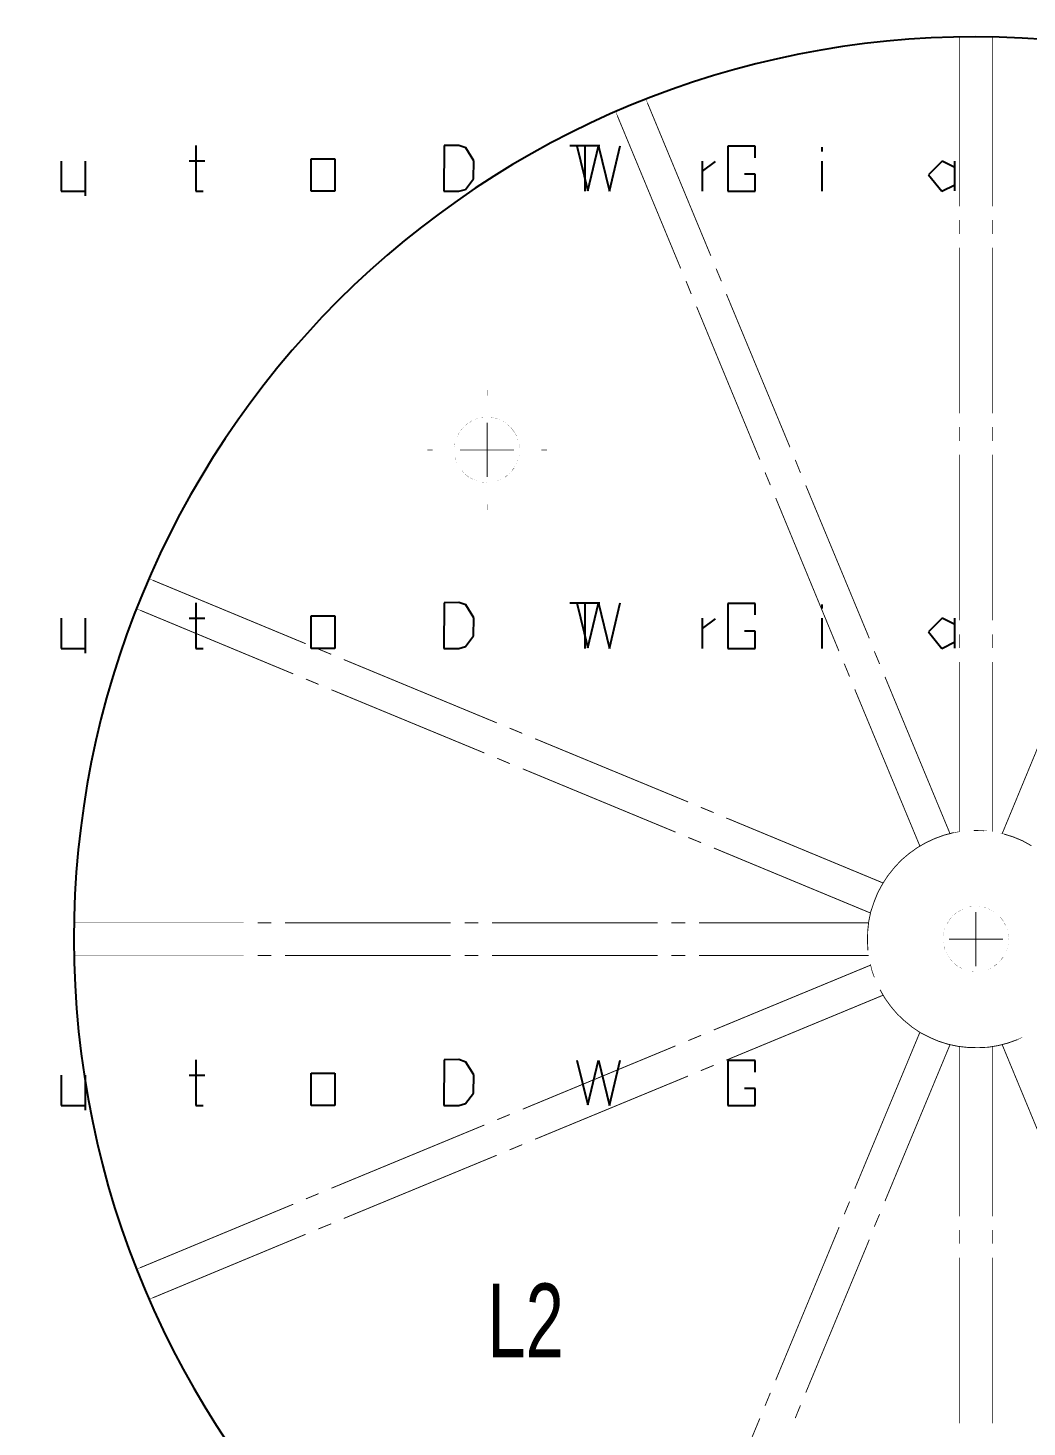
# Model space of a CAD drawing. Extents: x 0 to 595, y -1 to 841.
# Drawn here: x 128.9 to 220.9, y 306.8 to 435.6 of the extents above; entities that cross this region are included whole.
import ezdxf

# ---------------------------------------------------------------- set-up
doc = ezdxf.new("R2010")
doc.units = 0
doc.header["$MEASUREMENT"] = 0
doc.header["$XCLIPFRAME"] = 2
doc.linetypes.add('atContinuous2', pattern=[0])
for name, color, linetype in [('at_Entity', 7, 'Continuous'), ('at_Rect', 7, 'Continuous'), ('at_Solid', 7, 'Continuous'), ('at_Text', 7, 'Continuous')]:
    doc.layers.add(name, color=color, linetype=linetype)
picture_1 = doc.add_image_def('image1.jpg', size_in_pixel=(1446, 2048))

msp = doc.modelspace()

# ---------------------------------------------------------------- linework, layer by layer
at = {"color": 28}
for p, q in [((144.34, 424.79), (144.34, 420.58)), ((167.2, 424.79), (167.18, 420.58)), ((168.57, 424.8), (167.2, 424.79)), ((169.2, 424.57), (168.57, 424.8)), ((169.94, 423.4), (169.2, 424.57)), ((179.43, 424.77), (180.43, 420.63)), ((180.43, 420.63), (181.43, 424.74)), ((181.43, 424.74), (182.43, 420.59)), ((182.43, 420.59), (183.42, 424.77)), ((195.86, 424.73), (193.33, 424.73)), ((193.33, 424.73), (193.33, 420.58)), ((195.84, 423.66), (195.86, 424.73)), ((131.93, 423.36), (131.93, 420.58)), ((134.13, 423.36), (134.13, 420.16)), ((143.73, 423.38), (145.15, 423.38)), ((154.95, 423.57), (157.12, 423.57)), ((154.95, 420.58), (154.95, 423.57)), ((157.12, 423.57), (157.12, 420.58)), ((169.91, 421.72), (169.94, 423.4)), ((169.18, 420.75), (169.91, 421.72)), ((195.86, 422.16), (194.85, 422.16)), ((195.84, 420.58), (195.86, 422.16)), ((131.93, 420.58), (134.13, 420.58)), ((144.34, 420.58), (145, 420.58)), ((157.12, 420.58), (154.95, 420.58)), ((167.18, 420.58), (168.54, 420.58)), ((168.54, 420.58), (169.18, 420.75)), ((193.33, 420.58), (195.84, 420.58))]:
    msp.add_line(p, q, dxfattribs=at)
at = {"layer": 'at_Entity', "color": 28}
for p, q in [((178.77, 382.71), (181.55, 382.71)), ((180.15, 382.71), (180.15, 378.5)), ((202.01, 382.18), (202.01, 382.55)), ((190.96, 381.28), (190.96, 378.5)), ((191, 380.35), (192.18, 381.23)), ((201.99, 381.3), (201.99, 378.5)), ((213.07, 381.28), (211.81, 380.02)), ((214.23, 380.69), (213.07, 381.28)), ((214.22, 381.3), (214.22, 378.53)), ((211.81, 380.02), (213.03, 378.5)), ((213.03, 378.5), (214.23, 379.1))]:
    msp.add_line(p, q, dxfattribs=at)
at = {"layer": 'at_Entity', "color": 7}
for points in [[(214.68, 419.2, 0.036, 0.036, 0), (214.68, 434.45, 0.036, 0.036, 0), (214.68, 434.81, 0.036, 0.036, 0)], [(217.69, 419.2, 0.036, 0.036, 0), (217.69, 434.45, 0.036, 0.036, 0), (217.69, 434.81, 0.036, 0.036, 0)], [(185.92, 428.73, 0.0362, 0.0362, 0), (185.79, 429.07, 0.0362, 0.0362, 0)], [(183.14, 427.57, 0.0389, 0.0389, 0), (183, 427.93, 0.0389, 0.0389, 0)], [(188.99, 413.48, 0.0822, 0.0822, 0), (183.14, 427.57, 0.0822, 0.0822, 0)], [(191.76, 414.65, 0.0822, 0.0822, 0), (185.92, 428.73, 0.0822, 0.0822, 0)], [(214.68, 416.66, 0.0822, 0.0822, 0), (214.68, 417.93, 0.0822, 0.0822, 0)], [(217.69, 416.66, 0.0822, 0.0822, 0), (217.69, 417.93, 0.0822, 0.0822, 0)], [(214.68, 400.14, 0.0822, 0.0822, 0), (214.68, 415.39, 0.0822, 0.0822, 0)], [(217.69, 400.14, 0.0822, 0.0822, 0), (217.69, 415.39, 0.0822, 0.0822, 0)], [(192.74, 412.3, 0.0822, 0.0822, 0), (192.25, 413.46, 0.0822, 0.0822, 0)], [(189.96, 411.13, 0.0822, 0.0822, 0), (189.48, 412.32, 0.0822, 0.0822, 0)], [(199.05, 397.03, 0.0822, 0.0822, 0), (193.2, 411.11, 0.0822, 0.0822, 0)], [(196.28, 395.88, 0.0822, 0.0822, 0), (190.45, 409.97, 0.0822, 0.0822, 0)], [(171.16, 401.77, 0.0508, 0.0508, 0), (171.16, 402.28, 0.0508, 0.0508, 0)], [(169.55, 399.31, 0.003, 0.003, 0), (169.5, 399.31, 0.003, 0.003, 0), (169.48, 399.29, 0.003, 0.003, 0), (169.44, 399.27, 0.003, 0.003, 0), (169.42, 399.25, 0.003, 0.003, 0), (169.38, 399.23, 0.003, 0.003, 0), (169.36, 399.21, 0.003, 0.003, 0)], [(169.74, 399.44, 0.0229, 0.0229, 0), (169.55, 399.31, 0.0229, 0.0229, 0)], [(170.56, 399.74, 0.00212, 0.00212, 0), (170.52, 399.72, 0.00212, 0.00212, 0), (170.46, 399.72, 0.00212, 0.00212, 0), (170.41, 399.69, 0.00212, 0.00212, 0), (170.37, 399.69, 0.00212, 0.00212, 0), (170.35, 399.67, 0.00212, 0.00212, 0), (170.31, 399.67, 0.00212, 0.00212, 0), (170.27, 399.65, 0.00212, 0.00212, 0), (170.24, 399.65, 0.00212, 0.00212, 0), (170.2, 399.63, 0.00212, 0.00212, 0), (170.16, 399.63, 0.00212, 0.00212, 0), (170.14, 399.61, 0.00212, 0.00212, 0), (170.1, 399.61, 0.00212, 0.00212, 0), (170.05, 399.59, 0.00212, 0.00212, 0), (170.03, 399.57, 0.00212, 0.00212, 0), (169.99, 399.57, 0.00212, 0.00212, 0), (169.97, 399.55, 0.00212, 0.00212, 0), (169.93, 399.53, 0.00212, 0.00212, 0), (169.88, 399.53, 0.00212, 0.00212, 0), (169.86, 399.5, 0.00212, 0.00212, 0), (169.82, 399.48, 0.00212, 0.00212, 0), (169.8, 399.46, 0.00212, 0.00212, 0), (169.76, 399.46, 0.00212, 0.00212, 0), (169.74, 399.44, 0.00212, 0.00212, 0)], [(170.77, 399.76, 0.0213, 0.0213, 0), (170.56, 399.74, 0.0213, 0.0213, 0)], [(171.01, 399.78, 0.00474, 0.00474, 0), (170.82, 399.78, 0.00474, 0.00474, 0), (170.77, 399.76, 0.00474, 0.00474, 0)], [(171.16, 396.77, 0.0822, 0.0822, 0), (171.16, 399.27, 0.0822, 0.0822, 0)], [(171.88, 399.69, 0.00424, 0.00424, 0), (171.83, 399.72, 0.00424, 0.00424, 0), (171.77, 399.72, 0.00424, 0.00424, 0), (171.73, 399.74, 0.00424, 0.00424, 0), (171.66, 399.74, 0.00424, 0.00424, 0), (171.62, 399.76, 0.00424, 0.00424, 0), (171.52, 399.76, 0.00424, 0.00424, 0), (171.47, 399.78, 0.00424, 0.00424, 0), (171.43, 399.78, 0.00424, 0.00424, 0)], [(172.09, 399.63, 0.0221, 0.0221, 0), (171.88, 399.69, 0.0221, 0.0221, 0)], [(173.06, 399.1, 0.003, 0.003, 0), (173.02, 399.12, 0.003, 0.003, 0), (173, 399.14, 0.003, 0.003, 0), (172.96, 399.19, 0.003, 0.003, 0), (172.93, 399.21, 0.003, 0.003, 0), (172.91, 399.23, 0.003, 0.003, 0), (172.87, 399.25, 0.003, 0.003, 0), (172.85, 399.27, 0.003, 0.003, 0), (172.81, 399.29, 0.003, 0.003, 0), (172.79, 399.31, 0.003, 0.003, 0), (172.74, 399.31, 0.003, 0.003, 0), (172.72, 399.33, 0.003, 0.003, 0), (172.7, 399.36, 0.003, 0.003, 0), (172.66, 399.38, 0.003, 0.003, 0), (172.62, 399.4, 0.003, 0.003, 0), (172.6, 399.42, 0.003, 0.003, 0), (172.55, 399.44, 0.003, 0.003, 0), (172.53, 399.46, 0.003, 0.003, 0), (172.49, 399.46, 0.003, 0.003, 0), (172.47, 399.48, 0.003, 0.003, 0), (172.43, 399.5, 0.003, 0.003, 0), (172.41, 399.53, 0.003, 0.003, 0), (172.36, 399.53, 0.003, 0.003, 0), (172.32, 399.55, 0.003, 0.003, 0), (172.3, 399.57, 0.003, 0.003, 0), (172.26, 399.57, 0.003, 0.003, 0), (172.24, 399.59, 0.003, 0.003, 0), (172.19, 399.61, 0.003, 0.003, 0), (172.15, 399.61, 0.003, 0.003, 0), (172.13, 399.63, 0.003, 0.003, 0), (172.09, 399.63, 0.003, 0.003, 0)], [(168.49, 398.19, 0.00212, 0.00212, 0), (168.47, 398.17, 0.00212, 0.00212, 0), (168.47, 398.13, 0.00212, 0.00212, 0), (168.44, 398.11, 0.00212, 0.00212, 0), (168.42, 398.06, 0.00212, 0.00212, 0), (168.4, 398.04, 0.00212, 0.00212, 0), (168.4, 398, 0.00212, 0.00212, 0), (168.38, 397.96, 0.00212, 0.00212, 0), (168.36, 397.94, 0.00212, 0.00212, 0), (168.36, 397.89, 0.00212, 0.00212, 0), (168.34, 397.87, 0.00212, 0.00212, 0), (168.32, 397.83, 0.00212, 0.00212, 0), (168.32, 397.79, 0.00212, 0.00212, 0), (168.3, 397.77, 0.00212, 0.00212, 0), (168.3, 397.72, 0.00212, 0.00212, 0), (168.28, 397.68, 0.00212, 0.00212, 0), (168.28, 397.66, 0.00212, 0.00212, 0), (168.25, 397.62, 0.00212, 0.00212, 0), (168.25, 397.58, 0.00212, 0.00212, 0), (168.23, 397.56, 0.00212, 0.00212, 0), (168.23, 397.51, 0.00212, 0.00212, 0), (168.21, 397.47, 0.00212, 0.00212, 0), (168.21, 397.41, 0.00212, 0.00212, 0), (168.19, 397.36, 0.00212, 0.00212, 0)], [(168.61, 398.38, 0.0229, 0.0229, 0), (168.49, 398.19, 0.0229, 0.0229, 0)], [(168.72, 398.57, 0.003, 0.003, 0), (168.7, 398.55, 0.003, 0.003, 0), (168.68, 398.51, 0.003, 0.003, 0), (168.66, 398.49, 0.003, 0.003, 0), (168.64, 398.44, 0.003, 0.003, 0), (168.61, 398.42, 0.003, 0.003, 0), (168.61, 398.38, 0.003, 0.003, 0)], [(168.87, 398.74, 0.0225, 0.0225, 0), (168.72, 398.57, 0.0225, 0.0225, 0)], [(169.19, 399.06, 0.003, 0.003, 0), (169.14, 399.04, 0.003, 0.003, 0), (169.12, 399.02, 0.003, 0.003, 0), (169.1, 399, 0.003, 0.003, 0), (169.08, 398.95, 0.003, 0.003, 0), (169.04, 398.93, 0.003, 0.003, 0), (169.02, 398.91, 0.003, 0.003, 0), (169, 398.89, 0.003, 0.003, 0), (168.97, 398.85, 0.003, 0.003, 0), (168.93, 398.83, 0.003, 0.003, 0), (168.91, 398.8, 0.003, 0.003, 0), (168.89, 398.78, 0.003, 0.003, 0), (168.87, 398.74, 0.003, 0.003, 0)], [(169.36, 399.21, 0.0225, 0.0225, 0), (169.19, 399.06, 0.0225, 0.0225, 0)], [(173.21, 398.95, 0.021, 0.021, 0), (173.06, 399.1, 0.021, 0.021, 0)], [(173.38, 398.8, 0.003, 0.003, 0), (173.36, 398.83, 0.003, 0.003, 0), (173.32, 398.85, 0.003, 0.003, 0), (173.29, 398.89, 0.003, 0.003, 0), (173.27, 398.91, 0.003, 0.003, 0), (173.25, 398.93, 0.003, 0.003, 0), (173.21, 398.95, 0.003, 0.003, 0)], [(173.51, 398.64, 0.0212, 0.0212, 0), (173.38, 398.8, 0.0212, 0.0212, 0)], [(173.65, 398.44, 0.0241, 0.0241, 0), (173.51, 398.64, 0.0241, 0.0241, 0)], [(173.76, 398.25, 0.003, 0.003, 0), (173.72, 398.34, 0.003, 0.003, 0), (173.7, 398.36, 0.003, 0.003, 0), (173.68, 398.38, 0.003, 0.003, 0), (173.68, 398.42, 0.003, 0.003, 0), (173.65, 398.44, 0.003, 0.003, 0)], [(173.87, 398.06, 0.0218, 0.0218, 0), (173.76, 398.25, 0.0218, 0.0218, 0)], [(174.12, 397.22, 0.00212, 0.00212, 0), (174.12, 397.26, 0.00212, 0.00212, 0), (174.1, 397.3, 0.00212, 0.00212, 0), (174.1, 397.36, 0.00212, 0.00212, 0), (174.08, 397.41, 0.00212, 0.00212, 0), (174.08, 397.47, 0.00212, 0.00212, 0), (174.06, 397.51, 0.00212, 0.00212, 0), (174.06, 397.56, 0.00212, 0.00212, 0), (174.04, 397.58, 0.00212, 0.00212, 0), (174.04, 397.62, 0.00212, 0.00212, 0), (174.01, 397.66, 0.00212, 0.00212, 0), (174.01, 397.68, 0.00212, 0.00212, 0), (173.99, 397.72, 0.00212, 0.00212, 0), (173.99, 397.77, 0.00212, 0.00212, 0), (173.97, 397.79, 0.00212, 0.00212, 0), (173.97, 397.83, 0.00212, 0.00212, 0), (173.95, 397.87, 0.00212, 0.00212, 0), (173.93, 397.89, 0.00212, 0.00212, 0), (173.93, 397.94, 0.00212, 0.00212, 0), (173.91, 397.96, 0.00212, 0.00212, 0), (173.89, 398, 0.00212, 0.00212, 0), (173.89, 398.04, 0.00212, 0.00212, 0), (173.87, 398.06, 0.00212, 0.00212, 0)], [(214.68, 397.6, 0.0822, 0.0822, 0), (214.68, 398.87, 0.0822, 0.0822, 0)], [(217.69, 397.6, 0.0822, 0.0822, 0), (217.69, 398.87, 0.0822, 0.0822, 0)], [(166.16, 396.77, 0.0508, 0.0508, 0), (165.65, 396.77, 0.0508, 0.0508, 0)], [(168.17, 397.15, 0.00474, 0.00474, 0), (168.15, 397.11, 0.00474, 0.00474, 0), (168.15, 396.92, 0.00474, 0.00474, 0)], [(168.19, 397.36, 0.0213, 0.0213, 0), (168.17, 397.15, 0.0213, 0.0213, 0)], [(171.16, 396.77, 0.0822, 0.0822, 0), (168.66, 396.77, 0.0822, 0.0822, 0)], [(171.16, 396.77, 0.0822, 0.0822, 0), (171.16, 394.27, 0.0822, 0.0822, 0)], [(171.16, 396.77, 0.0822, 0.0822, 0), (173.65, 396.77, 0.0822, 0.0822, 0)], [(173.65, 395.12, 0.00212, 0.00212, 0), (173.68, 395.14, 0.00212, 0.00212, 0), (173.68, 395.18, 0.00212, 0.00212, 0), (173.7, 395.2, 0.00212, 0.00212, 0), (173.72, 395.23, 0.00212, 0.00212, 0), (173.76, 395.31, 0.00212, 0.00212, 0), (173.78, 395.33, 0.00212, 0.00212, 0), (173.8, 395.37, 0.00212, 0.00212, 0), (173.82, 395.39, 0.00212, 0.00212, 0), (173.82, 395.44, 0.00212, 0.00212, 0), (173.85, 395.46, 0.00212, 0.00212, 0), (173.87, 395.5, 0.00212, 0.00212, 0), (173.89, 395.52, 0.00212, 0.00212, 0), (173.89, 395.56, 0.00212, 0.00212, 0), (173.91, 395.61, 0.00212, 0.00212, 0), (173.93, 395.63, 0.00212, 0.00212, 0), (173.93, 395.67, 0.00212, 0.00212, 0), (173.95, 395.69, 0.00212, 0.00212, 0), (173.97, 395.73, 0.00212, 0.00212, 0), (173.97, 395.78, 0.00212, 0.00212, 0), (173.99, 395.8, 0.00212, 0.00212, 0), (173.99, 395.84, 0.00212, 0.00212, 0), (174.01, 395.88, 0.00212, 0.00212, 0), (174.01, 395.9, 0.00212, 0.00212, 0), (174.04, 395.95, 0.00212, 0.00212, 0), (174.04, 395.99, 0.00212, 0.00212, 0), (174.06, 396.01, 0.00212, 0.00212, 0), (174.06, 396.05, 0.00212, 0.00212, 0), (174.08, 396.09, 0.00212, 0.00212, 0), (174.08, 396.16, 0.00212, 0.00212, 0), (174.1, 396.2, 0.00212, 0.00212, 0), (174.1, 396.26, 0.00212, 0.00212, 0), (174.12, 396.31, 0.00212, 0.00212, 0), (174.12, 396.41, 0.00212, 0.00212, 0), (174.14, 396.45, 0.00212, 0.00212, 0), (174.14, 396.75, 0.00212, 0.00212, 0), (174.16, 396.79, 0.00212, 0.00212, 0)], [(174.14, 397, 0.0213, 0.0213, 0), (174.12, 397.22, 0.0213, 0.0213, 0)], [(174.16, 396.77, 0.00474, 0.00474, 0), (174.14, 396.81, 0.00474, 0.00474, 0), (174.14, 397, 0.00474, 0.00474, 0)], [(176.15, 396.77, 0.0508, 0.0508, 0), (176.66, 396.77, 0.0508, 0.0508, 0)], [(168.15, 396.5, 0.00424, 0.00424, 0), (168.15, 396.45, 0.00424, 0.00424, 0), (168.17, 396.41, 0.00424, 0.00424, 0), (168.17, 396.31, 0.00424, 0.00424, 0), (168.19, 396.26, 0.00424, 0.00424, 0), (168.19, 396.2, 0.00424, 0.00424, 0), (168.21, 396.16, 0.00424, 0.00424, 0), (168.21, 396.09, 0.00424, 0.00424, 0), (168.23, 396.05, 0.00424, 0.00424, 0)], [(168.23, 396.05, 0.0221, 0.0221, 0), (168.3, 395.84, 0.0221, 0.0221, 0)], [(168.3, 395.84, 0.003, 0.003, 0), (168.3, 395.8, 0.003, 0.003, 0), (168.32, 395.78, 0.003, 0.003, 0), (168.32, 395.73, 0.003, 0.003, 0), (168.34, 395.69, 0.003, 0.003, 0), (168.36, 395.67, 0.003, 0.003, 0), (168.36, 395.63, 0.003, 0.003, 0), (168.38, 395.61, 0.003, 0.003, 0), (168.4, 395.56, 0.003, 0.003, 0), (168.4, 395.52, 0.003, 0.003, 0), (168.42, 395.5, 0.003, 0.003, 0), (168.44, 395.46, 0.003, 0.003, 0), (168.47, 395.44, 0.003, 0.003, 0), (168.47, 395.39, 0.003, 0.003, 0), (168.49, 395.37, 0.003, 0.003, 0), (168.51, 395.33, 0.003, 0.003, 0), (168.53, 395.31, 0.003, 0.003, 0), (168.55, 395.27, 0.003, 0.003, 0), (168.57, 395.23, 0.003, 0.003, 0), (168.59, 395.2, 0.003, 0.003, 0), (168.61, 395.18, 0.003, 0.003, 0), (168.61, 395.14, 0.003, 0.003, 0), (168.64, 395.12, 0.003, 0.003, 0), (168.66, 395.08, 0.003, 0.003, 0), (168.68, 395.06, 0.003, 0.003, 0), (168.7, 395.01, 0.003, 0.003, 0), (168.72, 394.99, 0.003, 0.003, 0), (168.74, 394.97, 0.003, 0.003, 0), (168.78, 394.93, 0.003, 0.003, 0), (168.8, 394.91, 0.003, 0.003, 0), (168.83, 394.87, 0.003, 0.003, 0)], [(200.02, 394.67, 0.0822, 0.0822, 0), (199.54, 395.86, 0.0822, 0.0822, 0)], [(214.68, 381.08, 0.0822, 0.0822, 0), (214.68, 396.33, 0.0822, 0.0822, 0)], [(217.69, 381.08, 0.0822, 0.0822, 0), (217.69, 396.33, 0.0822, 0.0822, 0)], [(168.83, 394.87, 0.021, 0.021, 0), (168.97, 394.72, 0.021, 0.021, 0)], [(168.97, 394.72, 0.003, 0.003, 0), (169, 394.67, 0.003, 0.003, 0), (169.02, 394.65, 0.003, 0.003, 0), (169.04, 394.63, 0.003, 0.003, 0), (169.08, 394.61, 0.003, 0.003, 0), (169.1, 394.57, 0.003, 0.003, 0), (169.12, 394.55, 0.003, 0.003, 0)], [(169.12, 394.55, 0.0212, 0.0212, 0), (169.29, 394.42, 0.0212, 0.0212, 0)], [(169.29, 394.42, 0.0241, 0.0241, 0), (169.48, 394.27, 0.0241, 0.0241, 0)], [(169.48, 394.27, 0.003, 0.003, 0), (169.5, 394.25, 0.003, 0.003, 0), (169.55, 394.25, 0.003, 0.003, 0), (169.57, 394.23, 0.003, 0.003, 0), (169.59, 394.21, 0.003, 0.003, 0), (169.63, 394.19, 0.003, 0.003, 0), (169.67, 394.17, 0.003, 0.003, 0)], [(169.67, 394.17, 0.0218, 0.0218, 0), (169.86, 394.06, 0.0218, 0.0218, 0)], [(170.92, 393.79, 0.00212, 0.00212, 0), (171.11, 393.79, 0.00212, 0.00212, 0), (171.16, 393.76, 0.00212, 0.00212, 0), (171.18, 393.79, 0.00212, 0.00212, 0), (171.47, 393.79, 0.00212, 0.00212, 0), (171.52, 393.81, 0.00212, 0.00212, 0), (171.62, 393.81, 0.00212, 0.00212, 0), (171.66, 393.83, 0.00212, 0.00212, 0), (171.73, 393.83, 0.00212, 0.00212, 0), (171.77, 393.85, 0.00212, 0.00212, 0), (171.83, 393.85, 0.00212, 0.00212, 0), (171.88, 393.87, 0.00212, 0.00212, 0), (171.92, 393.87, 0.00212, 0.00212, 0), (171.94, 393.89, 0.00212, 0.00212, 0), (171.98, 393.89, 0.00212, 0.00212, 0), (172.02, 393.91, 0.00212, 0.00212, 0), (172.05, 393.91, 0.00212, 0.00212, 0), (172.09, 393.93, 0.00212, 0.00212, 0), (172.13, 393.93, 0.00212, 0.00212, 0), (172.15, 393.95, 0.00212, 0.00212, 0), (172.19, 393.95, 0.00212, 0.00212, 0), (172.24, 393.98, 0.00212, 0.00212, 0), (172.26, 394, 0.00212, 0.00212, 0), (172.3, 394, 0.00212, 0.00212, 0), (172.32, 394.02, 0.00212, 0.00212, 0), (172.36, 394.04, 0.00212, 0.00212, 0), (172.41, 394.04, 0.00212, 0.00212, 0), (172.43, 394.06, 0.00212, 0.00212, 0), (172.47, 394.08, 0.00212, 0.00212, 0), (172.49, 394.1, 0.00212, 0.00212, 0), (172.53, 394.1, 0.00212, 0.00212, 0), (172.55, 394.12, 0.00212, 0.00212, 0), (172.6, 394.15, 0.00212, 0.00212, 0), (172.62, 394.17, 0.00212, 0.00212, 0), (172.66, 394.19, 0.00212, 0.00212, 0), (172.7, 394.21, 0.00212, 0.00212, 0), (172.72, 394.23, 0.00212, 0.00212, 0), (172.74, 394.25, 0.00212, 0.00212, 0), (172.79, 394.25, 0.00212, 0.00212, 0), (172.81, 394.27, 0.00212, 0.00212, 0)], [(172.81, 394.27, 0.0318, 0.0318, 0), (173.06, 394.46, 0.0318, 0.0318, 0)], [(173.06, 394.46, 0.003, 0.003, 0), (173.08, 394.48, 0.003, 0.003, 0), (173.1, 394.51, 0.003, 0.003, 0), (173.15, 394.53, 0.003, 0.003, 0), (173.17, 394.55, 0.003, 0.003, 0), (173.19, 394.57, 0.003, 0.003, 0), (173.21, 394.61, 0.003, 0.003, 0), (173.25, 394.63, 0.003, 0.003, 0), (173.27, 394.65, 0.003, 0.003, 0), (173.29, 394.67, 0.003, 0.003, 0), (173.32, 394.72, 0.003, 0.003, 0), (173.36, 394.74, 0.003, 0.003, 0), (173.38, 394.76, 0.003, 0.003, 0), (173.4, 394.78, 0.003, 0.003, 0), (173.42, 394.82, 0.003, 0.003, 0), (173.44, 394.84, 0.003, 0.003, 0), (173.46, 394.87, 0.003, 0.003, 0)], [(173.46, 394.87, 0.0318, 0.0318, 0), (173.65, 395.12, 0.0318, 0.0318, 0)], [(197.25, 393.53, 0.0822, 0.0822, 0), (196.76, 394.7, 0.0822, 0.0822, 0)], [(169.86, 394.06, 0.00212, 0.00212, 0), (169.88, 394.04, 0.00212, 0.00212, 0), (169.93, 394.04, 0.00212, 0.00212, 0), (169.97, 394.02, 0.00212, 0.00212, 0), (169.99, 394, 0.00212, 0.00212, 0), (170.03, 394, 0.00212, 0.00212, 0), (170.05, 393.98, 0.00212, 0.00212, 0), (170.1, 393.95, 0.00212, 0.00212, 0), (170.14, 393.95, 0.00212, 0.00212, 0), (170.16, 393.93, 0.00212, 0.00212, 0), (170.2, 393.93, 0.00212, 0.00212, 0), (170.24, 393.91, 0.00212, 0.00212, 0), (170.27, 393.91, 0.00212, 0.00212, 0), (170.31, 393.89, 0.00212, 0.00212, 0), (170.35, 393.89, 0.00212, 0.00212, 0), (170.37, 393.87, 0.00212, 0.00212, 0), (170.41, 393.87, 0.00212, 0.00212, 0), (170.46, 393.85, 0.00212, 0.00212, 0), (170.52, 393.85, 0.00212, 0.00212, 0), (170.56, 393.83, 0.00212, 0.00212, 0), (170.63, 393.83, 0.00212, 0.00212, 0), (170.67, 393.81, 0.00212, 0.00212, 0), (170.71, 393.81, 0.00212, 0.00212, 0)], [(170.71, 393.81, 0.0213, 0.0213, 0), (170.92, 393.79, 0.0213, 0.0213, 0)], [(206.36, 379.43, 0.0822, 0.0822, 0), (200.51, 393.51, 0.0822, 0.0822, 0)], [(171.16, 391.77, 0.0508, 0.0508, 0), (171.16, 391.26, 0.0508, 0.0508, 0)], [(203.56, 378.26, 0.0822, 0.0822, 0), (197.74, 392.35, 0.0822, 0.0822, 0)], [(140.36, 384.78, 0.0382, 0.0382, 0), (140, 384.91, 0.0382, 0.0382, 0)], [(154.44, 378.94, 0.0822, 0.0822, 0), (140.36, 384.78, 0.0822, 0.0822, 0)], [(139.22, 382.01, 0.0382, 0.0382, 0), (138.86, 382.14, 0.0382, 0.0382, 0)], [(153.3, 376.16, 0.0822, 0.0822, 0), (139.22, 382.01, 0.0822, 0.0822, 0)], [(214.68, 378.54, 0.0822, 0.0822, 0), (214.68, 379.81, 0.0822, 0.0822, 0)], [(217.69, 378.54, 0.0822, 0.0822, 0), (217.69, 379.81, 0.0822, 0.0822, 0)], [(156.8, 377.96, 0.0822, 0.0822, 0), (155.61, 378.45, 0.0822, 0.0822, 0)], [(172.05, 371.65, 0.0822, 0.0822, 0), (157.96, 377.48, 0.0822, 0.0822, 0)], [(207.31, 377.07, 0.0822, 0.0822, 0), (206.82, 378.24, 0.0822, 0.0822, 0)], [(204.54, 375.91, 0.0822, 0.0822, 0), (204.05, 377.1, 0.0822, 0.0822, 0)], [(214.68, 361.63, 0.0822, 0.0822, 0), (214.68, 377.26, 0.0822, 0.0822, 0)], [(217.69, 361.63, 0.0822, 0.0822, 0), (217.69, 377.26, 0.0822, 0.0822, 0)], [(155.65, 375.19, 0.0822, 0.0822, 0), (154.47, 375.68, 0.0822, 0.0822, 0)], [(211.02, 360.3, 0.0822, 0.0822, 0), (205.02, 374.74, 0.0822, 0.0822, 0)], [(213.79, 361.46, 0.0822, 0.0822, 0), (207.8, 375.89, 0.0822, 0.0822, 0)], [(218.6, 361.46, 0.0822, 0.0822, 0), (224.57, 375.89, 0.0822, 0.0822, 0)], [(170.9, 368.88, 0.0822, 0.0822, 0), (156.82, 374.7, 0.0822, 0.0822, 0)], [(174.4, 370.68, 0.0822, 0.0822, 0), (173.23, 371.17, 0.0822, 0.0822, 0)], [(189.67, 364.37, 0.0822, 0.0822, 0), (175.58, 370.19, 0.0822, 0.0822, 0)], [(173.25, 367.9, 0.0822, 0.0822, 0), (172.09, 368.39, 0.0822, 0.0822, 0)], [(188.52, 361.59, 0.0822, 0.0822, 0), (174.44, 367.42, 0.0822, 0.0822, 0)], [(192.02, 363.39, 0.0822, 0.0822, 0), (190.83, 363.88, 0.0822, 0.0822, 0)], [(207.63, 356.91, 0.0822, 0.0822, 0), (193.18, 362.9, 0.0822, 0.0822, 0)], [(190.87, 360.62, 0.0822, 0.0822, 0), (189.69, 361.1, 0.0822, 0.0822, 0)], [(211.57, 360.62, 0.0822, 0.0822, 0), (210.76, 360.15, 0.0822, 0.0822, 0)], [(212.39, 361, 0.0822, 0.0822, 0), (211.57, 360.62, 0.0822, 0.0822, 0)], [(213.26, 361.32, 0.0822, 0.0822, 0), (212.39, 361, 0.0822, 0.0822, 0)], [(214.15, 361.55, 0.0822, 0.0822, 0), (213.26, 361.32, 0.0822, 0.0822, 0)], [(214.66, 361.63, 0.0515, 0.0515, 0), (214.15, 361.55, 0.0515, 0.0515, 0)], [(215.99, 361.74, 0.00635, 0.00635, 0), (215.93, 361.74, 0.00635, 0.00635, 0)], [(216.93, 361.72, 0.0822, 0.0822, 0), (215.99, 361.74, 0.0822, 0.0822, 0)], [(217.2, 361.7, 0.0276, 0.0276, 0), (216.93, 361.72, 0.0276, 0.0276, 0)], [(218.75, 361.42, 0.0303, 0.0303, 0), (218.45, 361.49, 0.0303, 0.0303, 0)], [(219.62, 361.15, 0.0822, 0.0822, 0), (218.75, 361.42, 0.0822, 0.0822, 0)], [(220.48, 360.79, 0.0822, 0.0822, 0), (219.62, 361.15, 0.0822, 0.0822, 0)], [(221.29, 360.34, 0.0822, 0.0822, 0), (220.48, 360.79, 0.0822, 0.0822, 0)], [(206.48, 354.14, 0.0822, 0.0822, 0), (192.04, 360.13, 0.0822, 0.0822, 0)], [(210, 359.6, 0.0822, 0.0822, 0), (209.3, 359.01, 0.0822, 0.0822, 0)], [(210.76, 360.15, 0.0822, 0.0822, 0), (210, 359.6, 0.0822, 0.0822, 0)], [(208.67, 358.33, 0.0822, 0.0822, 0), (208.09, 357.61, 0.0822, 0.0822, 0)], [(209.3, 359.01, 0.0822, 0.0822, 0), (208.67, 358.33, 0.0822, 0.0822, 0)], [(207.59, 356.85, 0.0822, 0.0822, 0), (207.14, 356.02, 0.0822, 0.0822, 0)], [(208.09, 357.61, 0.0822, 0.0822, 0), (207.59, 356.85, 0.0822, 0.0822, 0)], [(207.14, 356.02, 0.0822, 0.0822, 0), (206.8, 355.17, 0.0822, 0.0822, 0)], [(206.5, 354.28, 0.0822, 0.0822, 0), (206.31, 353.4, 0.0822, 0.0822, 0)], [(206.8, 355.17, 0.0822, 0.0822, 0), (206.5, 354.28, 0.0822, 0.0822, 0)], [(214.38, 354.18, 0.0225, 0.0225, 0), (214.21, 354.03, 0.0225, 0.0225, 0)], [(214.57, 354.28, 0.003, 0.003, 0), (214.53, 354.28, 0.003, 0.003, 0), (214.51, 354.26, 0.003, 0.003, 0), (214.47, 354.24, 0.003, 0.003, 0), (214.45, 354.22, 0.003, 0.003, 0), (214.41, 354.2, 0.003, 0.003, 0), (214.38, 354.18, 0.003, 0.003, 0)], [(214.77, 354.41, 0.0229, 0.0229, 0), (214.57, 354.28, 0.0229, 0.0229, 0)], [(215.59, 354.71, 0.00212, 0.00212, 0), (215.55, 354.69, 0.00212, 0.00212, 0), (215.49, 354.69, 0.00212, 0.00212, 0), (215.44, 354.67, 0.00212, 0.00212, 0), (215.4, 354.67, 0.00212, 0.00212, 0), (215.38, 354.64, 0.00212, 0.00212, 0), (215.34, 354.64, 0.00212, 0.00212, 0), (215.29, 354.62, 0.00212, 0.00212, 0), (215.27, 354.62, 0.00212, 0.00212, 0), (215.23, 354.6, 0.00212, 0.00212, 0), (215.19, 354.6, 0.00212, 0.00212, 0), (215.17, 354.58, 0.00212, 0.00212, 0), (215.13, 354.58, 0.00212, 0.00212, 0), (215.08, 354.56, 0.00212, 0.00212, 0), (215.06, 354.54, 0.00212, 0.00212, 0), (215.02, 354.54, 0.00212, 0.00212, 0), (215, 354.52, 0.00212, 0.00212, 0), (214.96, 354.5, 0.00212, 0.00212, 0), (214.91, 354.5, 0.00212, 0.00212, 0), (214.89, 354.48, 0.00212, 0.00212, 0), (214.85, 354.45, 0.00212, 0.00212, 0), (214.83, 354.43, 0.00212, 0.00212, 0), (214.79, 354.43, 0.00212, 0.00212, 0), (214.77, 354.41, 0.00212, 0.00212, 0)], [(215.8, 354.73, 0.0213, 0.0213, 0), (215.59, 354.71, 0.0213, 0.0213, 0)], [(216.04, 354.75, 0.00474, 0.00474, 0), (215.85, 354.75, 0.00474, 0.00474, 0), (215.8, 354.73, 0.00474, 0.00474, 0)], [(216.18, 351.74, 0.0822, 0.0822, 0), (216.18, 354.24, 0.0822, 0.0822, 0)], [(216.9, 354.67, 0.00424, 0.00424, 0), (216.86, 354.69, 0.00424, 0.00424, 0), (216.8, 354.69, 0.00424, 0.00424, 0), (216.76, 354.71, 0.00424, 0.00424, 0), (216.69, 354.71, 0.00424, 0.00424, 0), (216.65, 354.73, 0.00424, 0.00424, 0), (216.54, 354.73, 0.00424, 0.00424, 0), (216.5, 354.75, 0.00424, 0.00424, 0), (216.46, 354.75, 0.00424, 0.00424, 0)], [(217.12, 354.6, 0.0221, 0.0221, 0), (216.9, 354.67, 0.0221, 0.0221, 0)], [(218.09, 354.07, 0.003, 0.003, 0), (218.05, 354.09, 0.003, 0.003, 0), (217.94, 354.2, 0.003, 0.003, 0), (217.9, 354.22, 0.003, 0.003, 0), (217.88, 354.24, 0.003, 0.003, 0), (217.84, 354.26, 0.003, 0.003, 0), (217.82, 354.28, 0.003, 0.003, 0), (217.77, 354.28, 0.003, 0.003, 0), (217.73, 354.33, 0.003, 0.003, 0), (217.65, 354.37, 0.003, 0.003, 0), (217.62, 354.39, 0.003, 0.003, 0), (217.58, 354.41, 0.003, 0.003, 0), (217.56, 354.43, 0.003, 0.003, 0), (217.52, 354.43, 0.003, 0.003, 0), (217.5, 354.45, 0.003, 0.003, 0), (217.46, 354.48, 0.003, 0.003, 0), (217.43, 354.5, 0.003, 0.003, 0), (217.39, 354.5, 0.003, 0.003, 0), (217.35, 354.52, 0.003, 0.003, 0), (217.33, 354.54, 0.003, 0.003, 0), (217.29, 354.54, 0.003, 0.003, 0), (217.26, 354.56, 0.003, 0.003, 0), (217.22, 354.58, 0.003, 0.003, 0), (217.18, 354.58, 0.003, 0.003, 0), (217.16, 354.6, 0.003, 0.003, 0), (217.12, 354.6, 0.003, 0.003, 0)], [(148.75, 353.25, 0.036, 0.036, 0), (133.5, 353.25, 0.036, 0.036, 0), (133.14, 353.25, 0.036, 0.036, 0)], [(151.29, 353.25, 0.0822, 0.0822, 0), (150.02, 353.25, 0.0822, 0.0822, 0)], [(167.81, 353.25, 0.0822, 0.0822, 0), (152.56, 353.25, 0.0822, 0.0822, 0)], [(170.35, 353.25, 0.0822, 0.0822, 0), (169.08, 353.25, 0.0822, 0.0822, 0)], [(186.87, 353.25, 0.0822, 0.0822, 0), (171.62, 353.25, 0.0822, 0.0822, 0)], [(189.41, 353.25, 0.0822, 0.0822, 0), (188.14, 353.25, 0.0822, 0.0822, 0)], [(206.29, 353.25, 0.0822, 0.0822, 0), (190.68, 353.25, 0.0822, 0.0822, 0)], [(206.31, 353.4, 0.0822, 0.0822, 0), (206.21, 352.46, 0.0822, 0.0822, 0)], [(213.52, 353.16, 0.00212, 0.00212, 0), (213.49, 353.14, 0.00212, 0.00212, 0), (213.49, 353.1, 0.00212, 0.00212, 0), (213.47, 353.08, 0.00212, 0.00212, 0), (213.45, 353.03, 0.00212, 0.00212, 0), (213.43, 353.01, 0.00212, 0.00212, 0), (213.43, 352.97, 0.00212, 0.00212, 0), (213.41, 352.93, 0.00212, 0.00212, 0), (213.39, 352.91, 0.00212, 0.00212, 0), (213.39, 352.87, 0.00212, 0.00212, 0), (213.37, 352.84, 0.00212, 0.00212, 0), (213.35, 352.8, 0.00212, 0.00212, 0), (213.35, 352.76, 0.00212, 0.00212, 0), (213.32, 352.74, 0.00212, 0.00212, 0), (213.32, 352.7, 0.00212, 0.00212, 0), (213.3, 352.65, 0.00212, 0.00212, 0), (213.3, 352.63, 0.00212, 0.00212, 0), (213.28, 352.59, 0.00212, 0.00212, 0), (213.28, 352.55, 0.00212, 0.00212, 0), (213.26, 352.53, 0.00212, 0.00212, 0), (213.26, 352.48, 0.00212, 0.00212, 0), (213.24, 352.44, 0.00212, 0.00212, 0), (213.24, 352.38, 0.00212, 0.00212, 0), (213.22, 352.34, 0.00212, 0.00212, 0)], [(213.64, 353.35, 0.0229, 0.0229, 0), (213.52, 353.16, 0.0229, 0.0229, 0)], [(213.75, 353.54, 0.003, 0.003, 0), (213.73, 353.52, 0.003, 0.003, 0), (213.71, 353.48, 0.003, 0.003, 0), (213.69, 353.46, 0.003, 0.003, 0), (213.66, 353.42, 0.003, 0.003, 0), (213.64, 353.4, 0.003, 0.003, 0), (213.64, 353.35, 0.003, 0.003, 0)], [(213.9, 353.71, 0.0225, 0.0225, 0), (213.75, 353.54, 0.0225, 0.0225, 0)], [(214.21, 354.03, 0.00474, 0.00474, 0), (214.17, 354.01, 0.00474, 0.00474, 0), (214.13, 353.97, 0.00474, 0.00474, 0), (214.11, 353.92, 0.00474, 0.00474, 0), (214.07, 353.9, 0.00474, 0.00474, 0), (214.02, 353.86, 0.00474, 0.00474, 0), (214, 353.82, 0.00474, 0.00474, 0), (213.96, 353.8, 0.00474, 0.00474, 0), (213.92, 353.76, 0.00474, 0.00474, 0), (213.9, 353.71, 0.00474, 0.00474, 0)], [(218.24, 353.92, 0.021, 0.021, 0), (218.09, 354.07, 0.021, 0.021, 0)], [(218.41, 353.78, 0.003, 0.003, 0), (218.39, 353.8, 0.003, 0.003, 0), (218.34, 353.82, 0.003, 0.003, 0), (218.32, 353.86, 0.003, 0.003, 0), (218.28, 353.9, 0.003, 0.003, 0), (218.24, 353.92, 0.003, 0.003, 0)], [(218.54, 353.61, 0.0212, 0.0212, 0), (218.41, 353.78, 0.0212, 0.0212, 0)], [(218.68, 353.42, 0.0241, 0.0241, 0), (218.54, 353.61, 0.0241, 0.0241, 0)], [(218.79, 353.23, 0.003, 0.003, 0), (218.75, 353.31, 0.003, 0.003, 0), (218.7, 353.35, 0.003, 0.003, 0), (218.7, 353.4, 0.003, 0.003, 0), (218.68, 353.42, 0.003, 0.003, 0)], [(218.9, 353.03, 0.0218, 0.0218, 0), (218.79, 353.23, 0.0218, 0.0218, 0)], [(219.15, 352.19, 0.00212, 0.00212, 0), (219.15, 352.23, 0.00212, 0.00212, 0), (219.13, 352.27, 0.00212, 0.00212, 0), (219.13, 352.34, 0.00212, 0.00212, 0), (219.11, 352.38, 0.00212, 0.00212, 0), (219.11, 352.44, 0.00212, 0.00212, 0), (219.09, 352.48, 0.00212, 0.00212, 0), (219.09, 352.53, 0.00212, 0.00212, 0), (219.06, 352.55, 0.00212, 0.00212, 0), (219.06, 352.59, 0.00212, 0.00212, 0), (219.04, 352.63, 0.00212, 0.00212, 0), (219.04, 352.65, 0.00212, 0.00212, 0), (219.02, 352.7, 0.00212, 0.00212, 0), (219.02, 352.74, 0.00212, 0.00212, 0), (219, 352.76, 0.00212, 0.00212, 0), (219, 352.8, 0.00212, 0.00212, 0), (218.98, 352.84, 0.00212, 0.00212, 0), (218.96, 352.87, 0.00212, 0.00212, 0), (218.96, 352.91, 0.00212, 0.00212, 0), (218.94, 352.93, 0.00212, 0.00212, 0), (218.92, 352.97, 0.00212, 0.00212, 0), (218.92, 353.01, 0.00212, 0.00212, 0), (218.9, 353.03, 0.00212, 0.00212, 0)], [(206.21, 352.46, 0.0822, 0.0822, 0), (206.19, 351.55, 0.0822, 0.0822, 0)], [(206.19, 351.55, 0.0822, 0.0822, 0), (206.23, 350.71, 0.0822, 0.0822, 0)], [(213.2, 352.12, 0.00474, 0.00474, 0), (213.18, 352.08, 0.00474, 0.00474, 0), (213.18, 351.89, 0.00474, 0.00474, 0)], [(213.22, 352.34, 0.0213, 0.0213, 0), (213.2, 352.12, 0.0213, 0.0213, 0)], [(216.18, 351.74, 0.0822, 0.0822, 0), (213.69, 351.74, 0.0822, 0.0822, 0)], [(216.18, 351.74, 0.0822, 0.0822, 0), (216.18, 349.24, 0.0822, 0.0822, 0)], [(216.18, 351.74, 0.0822, 0.0822, 0), (218.68, 351.74, 0.0822, 0.0822, 0)], [(218.68, 350.09, 0.00212, 0.00212, 0), (218.7, 350.11, 0.00212, 0.00212, 0), (218.7, 350.15, 0.00212, 0.00212, 0), (218.75, 350.2, 0.00212, 0.00212, 0), (218.79, 350.28, 0.00212, 0.00212, 0), (218.81, 350.3, 0.00212, 0.00212, 0), (218.83, 350.35, 0.00212, 0.00212, 0), (218.85, 350.37, 0.00212, 0.00212, 0), (218.85, 350.41, 0.00212, 0.00212, 0), (218.87, 350.43, 0.00212, 0.00212, 0), (218.9, 350.47, 0.00212, 0.00212, 0), (218.92, 350.49, 0.00212, 0.00212, 0), (218.92, 350.54, 0.00212, 0.00212, 0), (218.94, 350.58, 0.00212, 0.00212, 0), (218.96, 350.6, 0.00212, 0.00212, 0), (218.96, 350.64, 0.00212, 0.00212, 0), (218.98, 350.66, 0.00212, 0.00212, 0), (219, 350.71, 0.00212, 0.00212, 0), (219, 350.75, 0.00212, 0.00212, 0), (219.02, 350.77, 0.00212, 0.00212, 0), (219.02, 350.81, 0.00212, 0.00212, 0), (219.04, 350.85, 0.00212, 0.00212, 0), (219.04, 350.87, 0.00212, 0.00212, 0), (219.06, 350.92, 0.00212, 0.00212, 0), (219.06, 350.96, 0.00212, 0.00212, 0), (219.09, 350.98, 0.00212, 0.00212, 0), (219.09, 351.02, 0.00212, 0.00212, 0), (219.11, 351.07, 0.00212, 0.00212, 0), (219.11, 351.13, 0.00212, 0.00212, 0), (219.13, 351.17, 0.00212, 0.00212, 0), (219.13, 351.23, 0.00212, 0.00212, 0), (219.15, 351.28, 0.00212, 0.00212, 0), (219.15, 351.38, 0.00212, 0.00212, 0), (219.17, 351.43, 0.00212, 0.00212, 0), (219.17, 351.72, 0.00212, 0.00212, 0), (219.19, 351.76, 0.00212, 0.00212, 0)], [(219.17, 351.98, 0.0213, 0.0213, 0), (219.15, 352.19, 0.0213, 0.0213, 0)], [(219.19, 351.74, 0.00474, 0.00474, 0), (219.17, 351.79, 0.00474, 0.00474, 0), (219.17, 351.98, 0.00474, 0.00474, 0)], [(213.18, 351.47, 0.00424, 0.00424, 0), (213.18, 351.43, 0.00424, 0.00424, 0), (213.2, 351.38, 0.00424, 0.00424, 0), (213.2, 351.28, 0.00424, 0.00424, 0), (213.22, 351.23, 0.00424, 0.00424, 0), (213.22, 351.17, 0.00424, 0.00424, 0), (213.24, 351.13, 0.00424, 0.00424, 0), (213.24, 351.07, 0.00424, 0.00424, 0), (213.26, 351.02, 0.00424, 0.00424, 0)], [(213.26, 351.02, 0.0221, 0.0221, 0), (213.32, 350.81, 0.0221, 0.0221, 0)], [(213.32, 350.81, 0.003, 0.003, 0), (213.32, 350.77, 0.003, 0.003, 0), (213.35, 350.75, 0.003, 0.003, 0), (213.35, 350.71, 0.003, 0.003, 0), (213.37, 350.66, 0.003, 0.003, 0), (213.39, 350.64, 0.003, 0.003, 0), (213.39, 350.6, 0.003, 0.003, 0), (213.41, 350.58, 0.003, 0.003, 0), (213.43, 350.54, 0.003, 0.003, 0), (213.43, 350.49, 0.003, 0.003, 0), (213.45, 350.47, 0.003, 0.003, 0), (213.47, 350.43, 0.003, 0.003, 0), (213.49, 350.41, 0.003, 0.003, 0), (213.49, 350.37, 0.003, 0.003, 0), (213.52, 350.35, 0.003, 0.003, 0), (213.54, 350.3, 0.003, 0.003, 0), (213.56, 350.28, 0.003, 0.003, 0), (213.58, 350.24, 0.003, 0.003, 0), (213.6, 350.2, 0.003, 0.003, 0), (213.62, 350.18, 0.003, 0.003, 0), (213.64, 350.15, 0.003, 0.003, 0), (213.64, 350.11, 0.003, 0.003, 0), (213.66, 350.09, 0.003, 0.003, 0), (213.69, 350.05, 0.003, 0.003, 0), (213.71, 350.03, 0.003, 0.003, 0), (213.73, 349.99, 0.003, 0.003, 0), (213.83, 349.88, 0.003, 0.003, 0), (213.85, 349.84, 0.003, 0.003, 0)], [(148.75, 350.24, 0.036, 0.036, 0), (133.5, 350.24, 0.036, 0.036, 0), (133.14, 350.24, 0.036, 0.036, 0)], [(151.29, 350.24, 0.0822, 0.0822, 0), (150.02, 350.24, 0.0822, 0.0822, 0)], [(167.81, 350.24, 0.0822, 0.0822, 0), (152.56, 350.24, 0.0822, 0.0822, 0)], [(170.35, 350.24, 0.0822, 0.0822, 0), (169.08, 350.24, 0.0822, 0.0822, 0)], [(186.87, 350.24, 0.0822, 0.0822, 0), (171.62, 350.24, 0.0822, 0.0822, 0)], [(189.41, 350.24, 0.0822, 0.0822, 0), (188.14, 350.24, 0.0822, 0.0822, 0)], [(206.29, 350.24, 0.0822, 0.0822, 0), (190.68, 350.24, 0.0822, 0.0822, 0)], [(206.48, 349.35, 0.0822, 0.0822, 0), (192.04, 343.38, 0.0822, 0.0822, 0)], [(206.46, 349.43, 0.0632, 0.0632, 0), (206.61, 348.82, 0.0632, 0.0632, 0)], [(213.85, 349.84, 0.021, 0.021, 0), (214, 349.69, 0.021, 0.021, 0)], [(214, 349.69, 0.003, 0.003, 0), (214.02, 349.65, 0.003, 0.003, 0), (214.07, 349.6, 0.003, 0.003, 0), (214.11, 349.58, 0.003, 0.003, 0), (214.13, 349.54, 0.003, 0.003, 0), (214.15, 349.52, 0.003, 0.003, 0)], [(214.15, 349.52, 0.0212, 0.0212, 0), (214.32, 349.39, 0.0212, 0.0212, 0)], [(214.32, 349.39, 0.0241, 0.0241, 0), (214.51, 349.24, 0.0241, 0.0241, 0)], [(214.51, 349.24, 0.003, 0.003, 0), (214.53, 349.22, 0.003, 0.003, 0), (214.57, 349.22, 0.003, 0.003, 0), (214.6, 349.2, 0.003, 0.003, 0), (214.62, 349.18, 0.003, 0.003, 0), (214.66, 349.16, 0.003, 0.003, 0), (214.7, 349.14, 0.003, 0.003, 0)], [(214.7, 349.14, 0.0218, 0.0218, 0), (214.89, 349.03, 0.0218, 0.0218, 0)], [(214.89, 349.03, 0.00212, 0.00212, 0), (214.91, 349.01, 0.00212, 0.00212, 0), (214.96, 349.01, 0.00212, 0.00212, 0), (215, 348.99, 0.00212, 0.00212, 0), (215.02, 348.97, 0.00212, 0.00212, 0), (215.06, 348.97, 0.00212, 0.00212, 0), (215.08, 348.95, 0.00212, 0.00212, 0), (215.13, 348.93, 0.00212, 0.00212, 0), (215.17, 348.93, 0.00212, 0.00212, 0), (215.19, 348.9, 0.00212, 0.00212, 0), (215.23, 348.9, 0.00212, 0.00212, 0), (215.27, 348.88, 0.00212, 0.00212, 0), (215.29, 348.88, 0.00212, 0.00212, 0), (215.34, 348.86, 0.00212, 0.00212, 0), (215.38, 348.86, 0.00212, 0.00212, 0), (215.4, 348.84, 0.00212, 0.00212, 0), (215.44, 348.84, 0.00212, 0.00212, 0), (215.49, 348.82, 0.00212, 0.00212, 0), (215.55, 348.82, 0.00212, 0.00212, 0), (215.59, 348.8, 0.00212, 0.00212, 0), (215.65, 348.8, 0.00212, 0.00212, 0), (215.7, 348.78, 0.00212, 0.00212, 0), (215.74, 348.78, 0.00212, 0.00212, 0)], [(215.95, 348.76, 0.00212, 0.00212, 0), (216.14, 348.76, 0.00212, 0.00212, 0), (216.18, 348.74, 0.00212, 0.00212, 0), (216.21, 348.76, 0.00212, 0.00212, 0), (216.5, 348.76, 0.00212, 0.00212, 0), (216.54, 348.78, 0.00212, 0.00212, 0), (216.65, 348.78, 0.00212, 0.00212, 0), (216.69, 348.8, 0.00212, 0.00212, 0), (216.76, 348.8, 0.00212, 0.00212, 0), (216.8, 348.82, 0.00212, 0.00212, 0), (216.86, 348.82, 0.00212, 0.00212, 0), (216.9, 348.84, 0.00212, 0.00212, 0), (216.95, 348.84, 0.00212, 0.00212, 0), (216.97, 348.86, 0.00212, 0.00212, 0), (217.01, 348.86, 0.00212, 0.00212, 0), (217.05, 348.88, 0.00212, 0.00212, 0), (217.07, 348.88, 0.00212, 0.00212, 0), (217.12, 348.9, 0.00212, 0.00212, 0), (217.16, 348.9, 0.00212, 0.00212, 0), (217.18, 348.93, 0.00212, 0.00212, 0), (217.22, 348.93, 0.00212, 0.00212, 0), (217.26, 348.95, 0.00212, 0.00212, 0), (217.29, 348.97, 0.00212, 0.00212, 0), (217.33, 348.97, 0.00212, 0.00212, 0), (217.35, 348.99, 0.00212, 0.00212, 0), (217.39, 349.01, 0.00212, 0.00212, 0), (217.43, 349.01, 0.00212, 0.00212, 0), (217.46, 349.03, 0.00212, 0.00212, 0), (217.5, 349.05, 0.00212, 0.00212, 0), (217.52, 349.07, 0.00212, 0.00212, 0), (217.56, 349.07, 0.00212, 0.00212, 0), (217.58, 349.1, 0.00212, 0.00212, 0), (217.62, 349.12, 0.00212, 0.00212, 0), (217.65, 349.14, 0.00212, 0.00212, 0), (217.69, 349.16, 0.00212, 0.00212, 0), (217.73, 349.18, 0.00212, 0.00212, 0), (217.75, 349.2, 0.00212, 0.00212, 0), (217.77, 349.22, 0.00212, 0.00212, 0), (217.82, 349.22, 0.00212, 0.00212, 0), (217.84, 349.24, 0.00212, 0.00212, 0)], [(217.84, 349.24, 0.0318, 0.0318, 0), (218.09, 349.43, 0.0318, 0.0318, 0)], [(218.09, 349.43, 0.003, 0.003, 0), (218.13, 349.48, 0.003, 0.003, 0), (218.18, 349.5, 0.003, 0.003, 0), (218.22, 349.54, 0.003, 0.003, 0), (218.24, 349.58, 0.003, 0.003, 0), (218.28, 349.6, 0.003, 0.003, 0), (218.32, 349.65, 0.003, 0.003, 0), (218.34, 349.69, 0.003, 0.003, 0), (218.39, 349.71, 0.003, 0.003, 0), (218.43, 349.75, 0.003, 0.003, 0), (218.45, 349.79, 0.003, 0.003, 0), (218.47, 349.82, 0.003, 0.003, 0), (218.49, 349.84, 0.003, 0.003, 0)], [(218.49, 349.84, 0.0318, 0.0318, 0), (218.68, 350.09, 0.0318, 0.0318, 0)], [(206.61, 348.82, 0.063, 0.063, 0), (206.82, 348.23, 0.063, 0.063, 0)], [(215.74, 348.78, 0.0213, 0.0213, 0), (215.95, 348.76, 0.0213, 0.0213, 0)], [(207.63, 346.58, 0.0822, 0.0822, 0), (193.18, 340.6, 0.0822, 0.0822, 0)], [(207.35, 347.08, 0.0822, 0.0822, 0), (207.8, 346.3, 0.0822, 0.0822, 0)], [(207.8, 346.3, 0.0822, 0.0822, 0), (208.33, 345.56, 0.0822, 0.0822, 0)], [(208.33, 345.56, 0.0822, 0.0822, 0), (208.92, 344.86, 0.0822, 0.0822, 0)], [(208.92, 344.86, 0.0822, 0.0822, 0), (209.6, 344.22, 0.0822, 0.0822, 0)], [(209.6, 344.22, 0.0822, 0.0822, 0), (210.32, 343.63, 0.0822, 0.0822, 0)], [(190.87, 342.89, 0.0822, 0.0822, 0), (189.69, 342.4, 0.0822, 0.0822, 0)], [(211.02, 343.17, 0.0822, 0.0822, 0), (205.02, 328.76, 0.0822, 0.0822, 0)], [(210.32, 343.63, 0.0822, 0.0822, 0), (211.08, 343.12, 0.0822, 0.0822, 0)], [(211.08, 343.12, 0.0822, 0.0822, 0), (211.91, 342.7, 0.0822, 0.0822, 0)], [(211.91, 342.7, 0.0822, 0.0822, 0), (212.75, 342.34, 0.0822, 0.0822, 0)], [(220, 342.49, 0.0493, 0.0493, 0), (220.44, 342.7, 0.0493, 0.0493, 0)], [(188.52, 341.92, 0.0822, 0.0822, 0), (174.44, 336.09, 0.0822, 0.0822, 0)], [(213.79, 342.02, 0.0822, 0.0822, 0), (207.8, 327.62, 0.0822, 0.0822, 0)], [(212.75, 342.34, 0.0822, 0.0822, 0), (213.64, 342.06, 0.0822, 0.0822, 0)], [(213.64, 342.06, 0.0822, 0.0822, 0), (214.55, 341.87, 0.0822, 0.0822, 0)], [(214.55, 341.87, 0.0822, 0.0822, 0), (215.46, 341.77, 0.0822, 0.0822, 0)], [(214.68, 341.85, 0.0822, 0.0822, 0), (214.68, 326.24, 0.0822, 0.0822, 0)], [(215.46, 341.77, 0.0822, 0.0822, 0), (216.4, 341.75, 0.0822, 0.0822, 0)], [(216.4, 341.75, 0.0822, 0.0822, 0), (217.31, 341.79, 0.0822, 0.0822, 0)], [(217.31, 341.79, 0.0822, 0.0822, 0), (218.22, 341.94, 0.0822, 0.0822, 0)], [(217.69, 341.85, 0.0822, 0.0822, 0), (217.69, 326.24, 0.0822, 0.0822, 0)], [(218.22, 341.94, 0.0822, 0.0822, 0), (219.11, 342.17, 0.0822, 0.0822, 0)], [(218.6, 342.02, 0.0822, 0.0822, 0), (224.57, 327.62, 0.0822, 0.0822, 0)], [(219.11, 342.17, 0.0822, 0.0822, 0), (220, 342.49, 0.0822, 0.0822, 0)], [(192.02, 340.12, 0.0822, 0.0822, 0), (190.83, 339.63, 0.0822, 0.0822, 0)], [(189.67, 339.14, 0.0822, 0.0822, 0), (175.58, 333.32, 0.0822, 0.0822, 0)], [(173.25, 335.6, 0.0822, 0.0822, 0), (172.09, 335.12, 0.0822, 0.0822, 0)], [(170.9, 334.63, 0.0822, 0.0822, 0), (156.82, 328.81, 0.0822, 0.0822, 0)], [(174.4, 332.83, 0.0822, 0.0822, 0), (173.23, 332.34, 0.0822, 0.0822, 0)], [(172.05, 331.85, 0.0822, 0.0822, 0), (157.96, 326.03, 0.0822, 0.0822, 0)], [(153.3, 327.34, 0.0822, 0.0822, 0), (139.22, 321.5, 0.0822, 0.0822, 0)], [(155.65, 328.32, 0.0822, 0.0822, 0), (154.47, 327.83, 0.0822, 0.0822, 0)], [(204.54, 327.58, 0.0822, 0.0822, 0), (204.05, 326.41, 0.0822, 0.0822, 0)], [(207.31, 326.43, 0.0822, 0.0822, 0), (206.82, 325.27, 0.0822, 0.0822, 0)], [(154.44, 324.57, 0.0822, 0.0822, 0), (140.36, 318.72, 0.0822, 0.0822, 0)], [(156.8, 325.54, 0.0822, 0.0822, 0), (155.61, 325.06, 0.0822, 0.0822, 0)], [(203.58, 325.23, 0.0822, 0.0822, 0), (197.74, 311.14, 0.0822, 0.0822, 0)], [(214.68, 324.97, 0.0822, 0.0822, 0), (214.68, 323.7, 0.0822, 0.0822, 0)], [(217.69, 324.97, 0.0822, 0.0822, 0), (217.69, 323.7, 0.0822, 0.0822, 0)], [(206.36, 324.08, 0.0822, 0.0822, 0), (200.51, 310, 0.0822, 0.0822, 0)], [(214.68, 322.43, 0.0822, 0.0822, 0), (214.68, 307.18, 0.0822, 0.0822, 0)], [(217.69, 322.43, 0.0822, 0.0822, 0), (217.69, 307.18, 0.0822, 0.0822, 0)], [(139.22, 321.5, 0.0382, 0.0382, 0), (138.86, 321.37, 0.0382, 0.0382, 0)], [(140.36, 318.72, 0.0382, 0.0382, 0), (140, 318.6, 0.0382, 0.0382, 0)], [(197.25, 309.98, 0.0822, 0.0822, 0), (196.76, 308.79, 0.0822, 0.0822, 0)], [(200.02, 308.83, 0.0822, 0.0822, 0), (199.54, 307.65, 0.0822, 0.0822, 0)], [(196.28, 307.63, 0.0822, 0.0822, 0), (190.43, 293.54, 0.0822, 0.0822, 0)]]:
    msp.add_lwpolyline(points, format="xyseb", dxfattribs=at)
at = {"layer": 'at_Entity', "color": 7, "linetype": 'atContinuous2'}
for centre, radius, start, end in [((216.13, 351.78), 83.03, 89.9774, 180.0254), ((216.16, 351.71), 83.09, 0.022, 89.9969), ((216.24, 351.83), 83.14, 180.0588, 269.9624), ((216.1, 351.82), 83.14, 270.0592, 359.962)]:
    msp.add_arc(centre, radius, start, end, dxfattribs=at)
at = {"layer": 'at_Rect', "color": 28}
for p, q in [((178.77, 424.79), (181.55, 424.79)), ((180.15, 424.79), (180.15, 420.58)), ((202.01, 424.26), (202.01, 424.63)), ((190.96, 423.36), (190.96, 420.58)), ((191, 422.42), (192.18, 423.31)), ((201.99, 423.37), (201.99, 420.58)), ((213.07, 423.36), (211.81, 422.1)), ((214.23, 422.77), (213.07, 423.36)), ((214.22, 423.37), (214.22, 420.61)), ((211.81, 422.1), (213.03, 420.58)), ((213.03, 420.58), (214.23, 421.18))]:
    msp.add_line(p, q, dxfattribs=at)
at = {"layer": 'at_Solid', "color": 28}
for p, q in [((144.34, 340.63), (144.34, 336.43)), ((167.2, 340.63), (167.18, 336.43)), ((168.57, 340.65), (167.2, 340.63)), ((169.2, 340.42), (168.57, 340.65)), ((169.94, 339.24), (169.2, 340.42)), ((179.43, 340.61), (180.43, 336.48)), ((180.43, 336.48), (181.43, 340.59)), ((181.43, 340.59), (182.43, 336.43)), ((182.43, 336.43), (183.42, 340.61)), ((195.86, 340.57), (193.33, 340.57)), ((193.33, 340.57), (193.33, 336.43)), ((195.84, 339.51), (195.86, 340.57)), ((131.93, 339.21), (131.93, 336.43)), ((134.13, 339.21), (134.13, 336.01)), ((143.73, 339.23), (145.15, 339.23)), ((154.95, 339.41), (157.12, 339.41)), ((154.95, 336.43), (154.95, 339.41)), ((157.12, 339.41), (157.12, 336.43)), ((169.91, 337.57), (169.94, 339.24)), ((169.18, 336.6), (169.91, 337.57)), ((195.86, 338), (194.85, 338)), ((195.84, 336.43), (195.86, 338)), ((131.93, 336.43), (134.13, 336.43)), ((144.34, 336.43), (145, 336.43)), ((157.12, 336.43), (154.95, 336.43)), ((167.18, 336.43), (168.54, 336.43)), ((168.54, 336.43), (169.18, 336.6)), ((193.33, 336.43), (195.84, 336.43))]:
    msp.add_line(p, q, dxfattribs=at)
at = {"layer": 'at_Text', "color": 28}
for p, q in [((144.34, 382.71), (144.34, 378.5)), ((167.2, 382.71), (167.18, 378.5)), ((168.57, 382.73), (167.2, 382.71)), ((169.2, 382.5), (168.57, 382.73)), ((169.94, 381.32), (169.2, 382.5)), ((179.43, 382.69), (180.43, 378.56)), ((180.43, 378.56), (181.43, 382.66)), ((181.43, 382.66), (182.43, 378.51)), ((182.43, 378.51), (183.42, 382.69)), ((195.86, 382.65), (193.33, 382.65)), ((193.33, 382.65), (193.33, 378.5)), ((195.84, 381.58), (195.86, 382.65)), ((131.93, 381.28), (131.93, 378.5)), ((134.13, 381.28), (134.13, 378.08)), ((143.73, 381.3), (145.15, 381.3)), ((154.95, 381.49), (157.12, 381.49)), ((154.95, 378.5), (154.95, 381.49)), ((157.12, 381.49), (157.12, 378.5)), ((169.91, 379.65), (169.94, 381.32)), ((195.86, 380.08), (194.85, 380.08)), ((195.84, 378.5), (195.86, 380.08)), ((168.54, 378.5), (169.18, 378.67)), ((169.18, 378.67), (169.91, 379.65)), ((131.93, 378.5), (134.13, 378.5)), ((144.34, 378.5), (145, 378.5)), ((157.12, 378.5), (154.95, 378.5)), ((167.18, 378.5), (168.54, 378.5)), ((193.33, 378.5), (195.84, 378.5))]:
    msp.add_line(p, q, dxfattribs=at)

# ---------------------------------------------------------------- texts
at = {"layer": 'at_Text', "color": 7, "width": 0.7}
msp.add_text('L2', height=6.778, rotation=0.0006, dxfattribs=at).set_placement((171.18, 313.26))

# ---------------------------------------------------------------- pictures from other files: only their frames are drawn
image = msp.add_image(picture_1, insert=(0, 0.01), size_in_units=(594.46, 841.54))
image.set_boundary_path([(0.026, 2047.983), (1446.026, 2047.983), (1446.026, -0.017), (0.026, -0.017), (0.026, 2047.983)])

doc.saveas('drawing.dxf')
